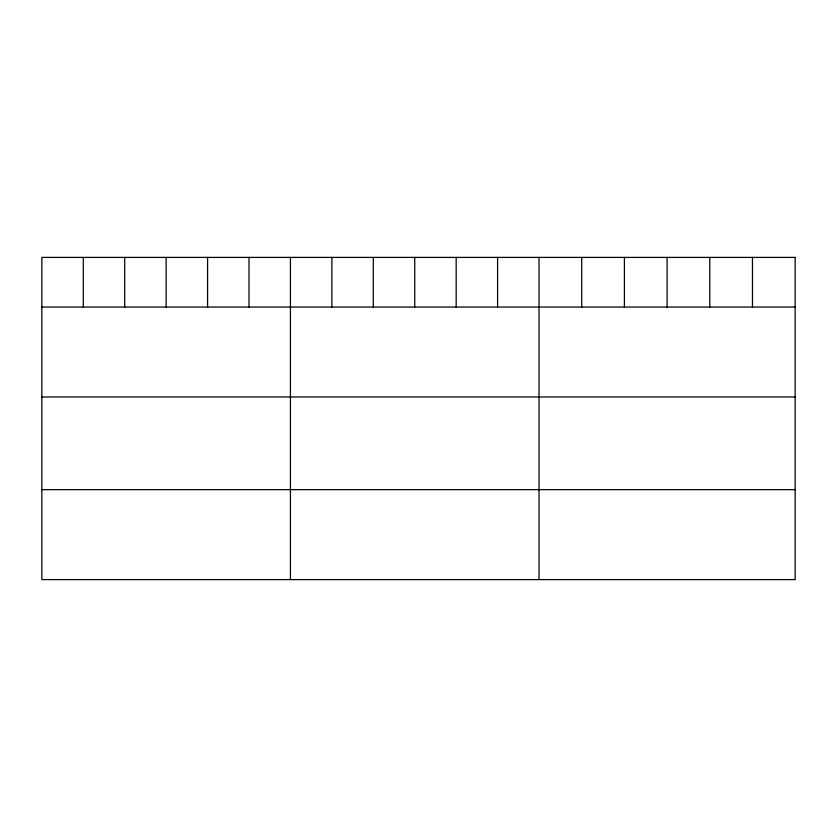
<?xml version="1.0" encoding="UTF-8"?>
<svg xmlns="http://www.w3.org/2000/svg" width="837" height="837" viewBox="0 0 837 837"><rect width="100%" height="100%" fill="white"/><g stroke="black" fill="none" stroke-linecap="round" stroke-linejoin="round"><path stroke-width="1.26" d="M41.85 307.043L795.15 307.043M41.85 396.979L795.15 396.979M41.85 489.655L795.15 489.655M752.463 257.409L752.463 307.043M709.776 257.409L709.776 307.043M667.089 257.409L667.089 307.043M624.402 257.409L624.402 307.043M581.715 257.409L581.715 307.043M539.028 257.409L539.028 579.591M497.596 257.409L497.596 307.043M456.165 257.409L456.165 307.043M414.733 257.409L414.733 307.043M373.302 257.409L373.302 307.043M331.87 257.409L331.87 307.043M290.439 257.409L290.439 579.591M249.007 257.409L249.007 307.043M207.576 257.409L207.576 307.043M166.144 257.409L166.144 307.043M124.713 257.409L124.713 307.043M83.281 257.409L83.281 307.043M795.15 257.409L41.85 257.409L41.85 579.591L795.15 579.591L795.15 257.409"/></g></svg>
